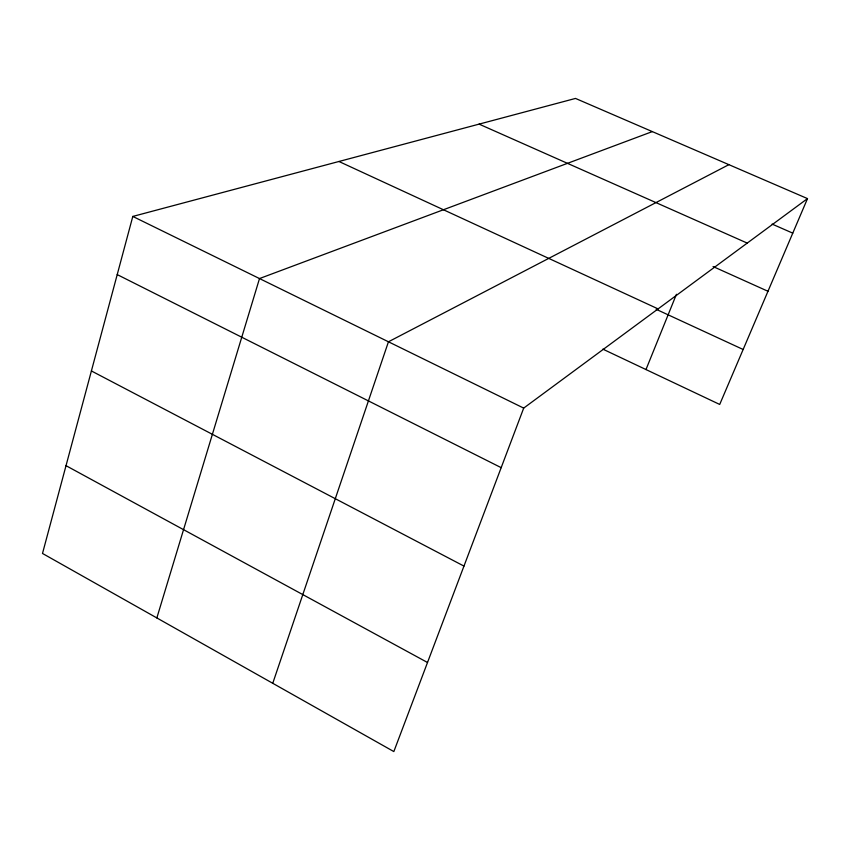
<?xml version="1.0" encoding="UTF-8"?>
<svg xmlns="http://www.w3.org/2000/svg" width="850" height="850" viewBox="0 0 850 850"><rect width="100%" height="100%" fill="white"/><g stroke="black" fill="none" stroke-linecap="round" stroke-linejoin="round"><path stroke-width="1.27" d="M132.802 216.431L42.5 553.456L393.837 751.57L523.696 408.106L807.5 198.602L575.503 98.43L132.802 216.431L523.696 408.106M156.846 617.929L259.505 278.556L652.322 131.601M272.754 683.294L388.45 341.785L728.886 164.656M645.979 369.559L676.43 294.302M807.5 198.602L719.706 404.451L602.841 349.138M772.108 224.081L792.763 233.144M479.092 124.121L747.214 243.1M713.065 266.539L767.975 291.274M338.938 161.479L658.081 308.901M656.136 309.283L743.144 349.488M117.215 274.592L501.171 467.659M91.396 370.951L463.962 566.089M66.024 465.672L427.518 662.501"/></g></svg>
